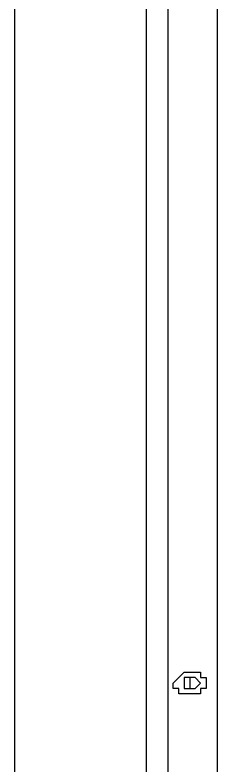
# Model space of a CAD drawing. Header units: millimetres. Extents: x 929 to 1725, y 58 to 532.
# Drawn here: x 1441.95 to 1446.28, y 106.1 to 122.17 of the extents above; entities that cross this region are included whole.
import ezdxf

# ---------------------------------------------------------------- set-up
doc = ezdxf.new("R2010")
doc.units = ezdxf.units.MM
doc.header["$MEASUREMENT"] = 0
doc.layers.add('TT-WIRE-EQPM', color=6, linetype='CONTINUOUS')

msp = doc.modelspace()

# ---------------------------------------------------------------- linework, layer by layer
at = {"layer": 'TT-WIRE-EQPM', "linetype": 'Continuous'}
for points in [[(1441.95205, 81.99353), (1441.95205, 192.01265)], [(1444.76104, 189.43773), (1444.76104, 84.56845)], [(1445.34625, 135.59859), (1446.28258, 135.59859), (1446.28258, 95.6874)], [(1445.22921, 135.48155), (1445.22921, 95.92148)], [(1445.58034, 108.09381), (1445.81442, 108.09381), (1445.93146, 108.09381), (1445.93146, 107.97677), (1445.93146, 107.97677), (1446.0485, 107.97677), (1446.0485, 107.97677), (1446.0485, 107.85973), (1446.0485, 107.85973), (1446.0485, 107.74268), (1446.0485, 107.74268), (1446.0485, 107.74268), (1445.93146, 107.74268), (1445.93146, 107.62564), (1445.93146, 107.62564), (1445.93146, 107.62564), (1445.81442, 107.62564), (1445.58034, 107.62564), (1445.58034, 107.62564), (1445.58034, 107.62564), (1445.46329, 107.62564), (1445.46329, 107.74268), (1445.46329, 107.74268), (1445.46329, 107.74268), (1445.34625, 107.74268), (1445.34625, 107.85973), (1445.34625, 107.85973), (1445.46329, 107.97677), (1445.46329, 107.97677), (1445.46329, 107.97677), (1445.46329, 107.97677), (1445.58034, 108.09381), (1445.58034, 108.09381)], [(1445.93146, 107.85973), (1445.81442, 107.97677), (1445.81442, 107.97677), (1445.81442, 107.97677), (1445.69738, 107.97677), (1445.58034, 107.97677), (1445.58034, 107.97677), (1445.58034, 107.85973), (1445.58034, 107.85973), (1445.58034, 107.74268), (1445.58034, 107.74268), (1445.81442, 107.74268), (1445.81442, 107.74268), (1445.81442, 107.74268), (1445.93146, 107.85973)], [(1445.69738, 107.97677), (1445.69738, 107.74268)]]:
    msp.add_lwpolyline(points, dxfattribs=at)

doc.saveas('drawing.dxf')
